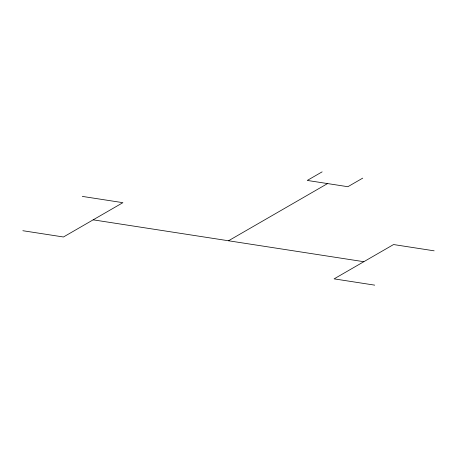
<?xml version="1.0" encoding="UTF-8"?>
<svg xmlns="http://www.w3.org/2000/svg" width="457" height="457" viewBox="0 0 457 457"><rect width="100%" height="100%" fill="white"/><g stroke="black" fill="none" stroke-linecap="round" stroke-linejoin="round"><path stroke-width="0.69" d="M322.128 171.855L307.27 180.435L347.868 186.713L362.727 178.133M228.5 240.77L327.566 183.571M82.289 196.396L122.893 202.674L63.449 236.994L22.85 230.716M434.15 250.83L393.551 244.546L334.107 278.867L374.711 285.145M93.171 219.834L363.829 261.707"/></g></svg>
